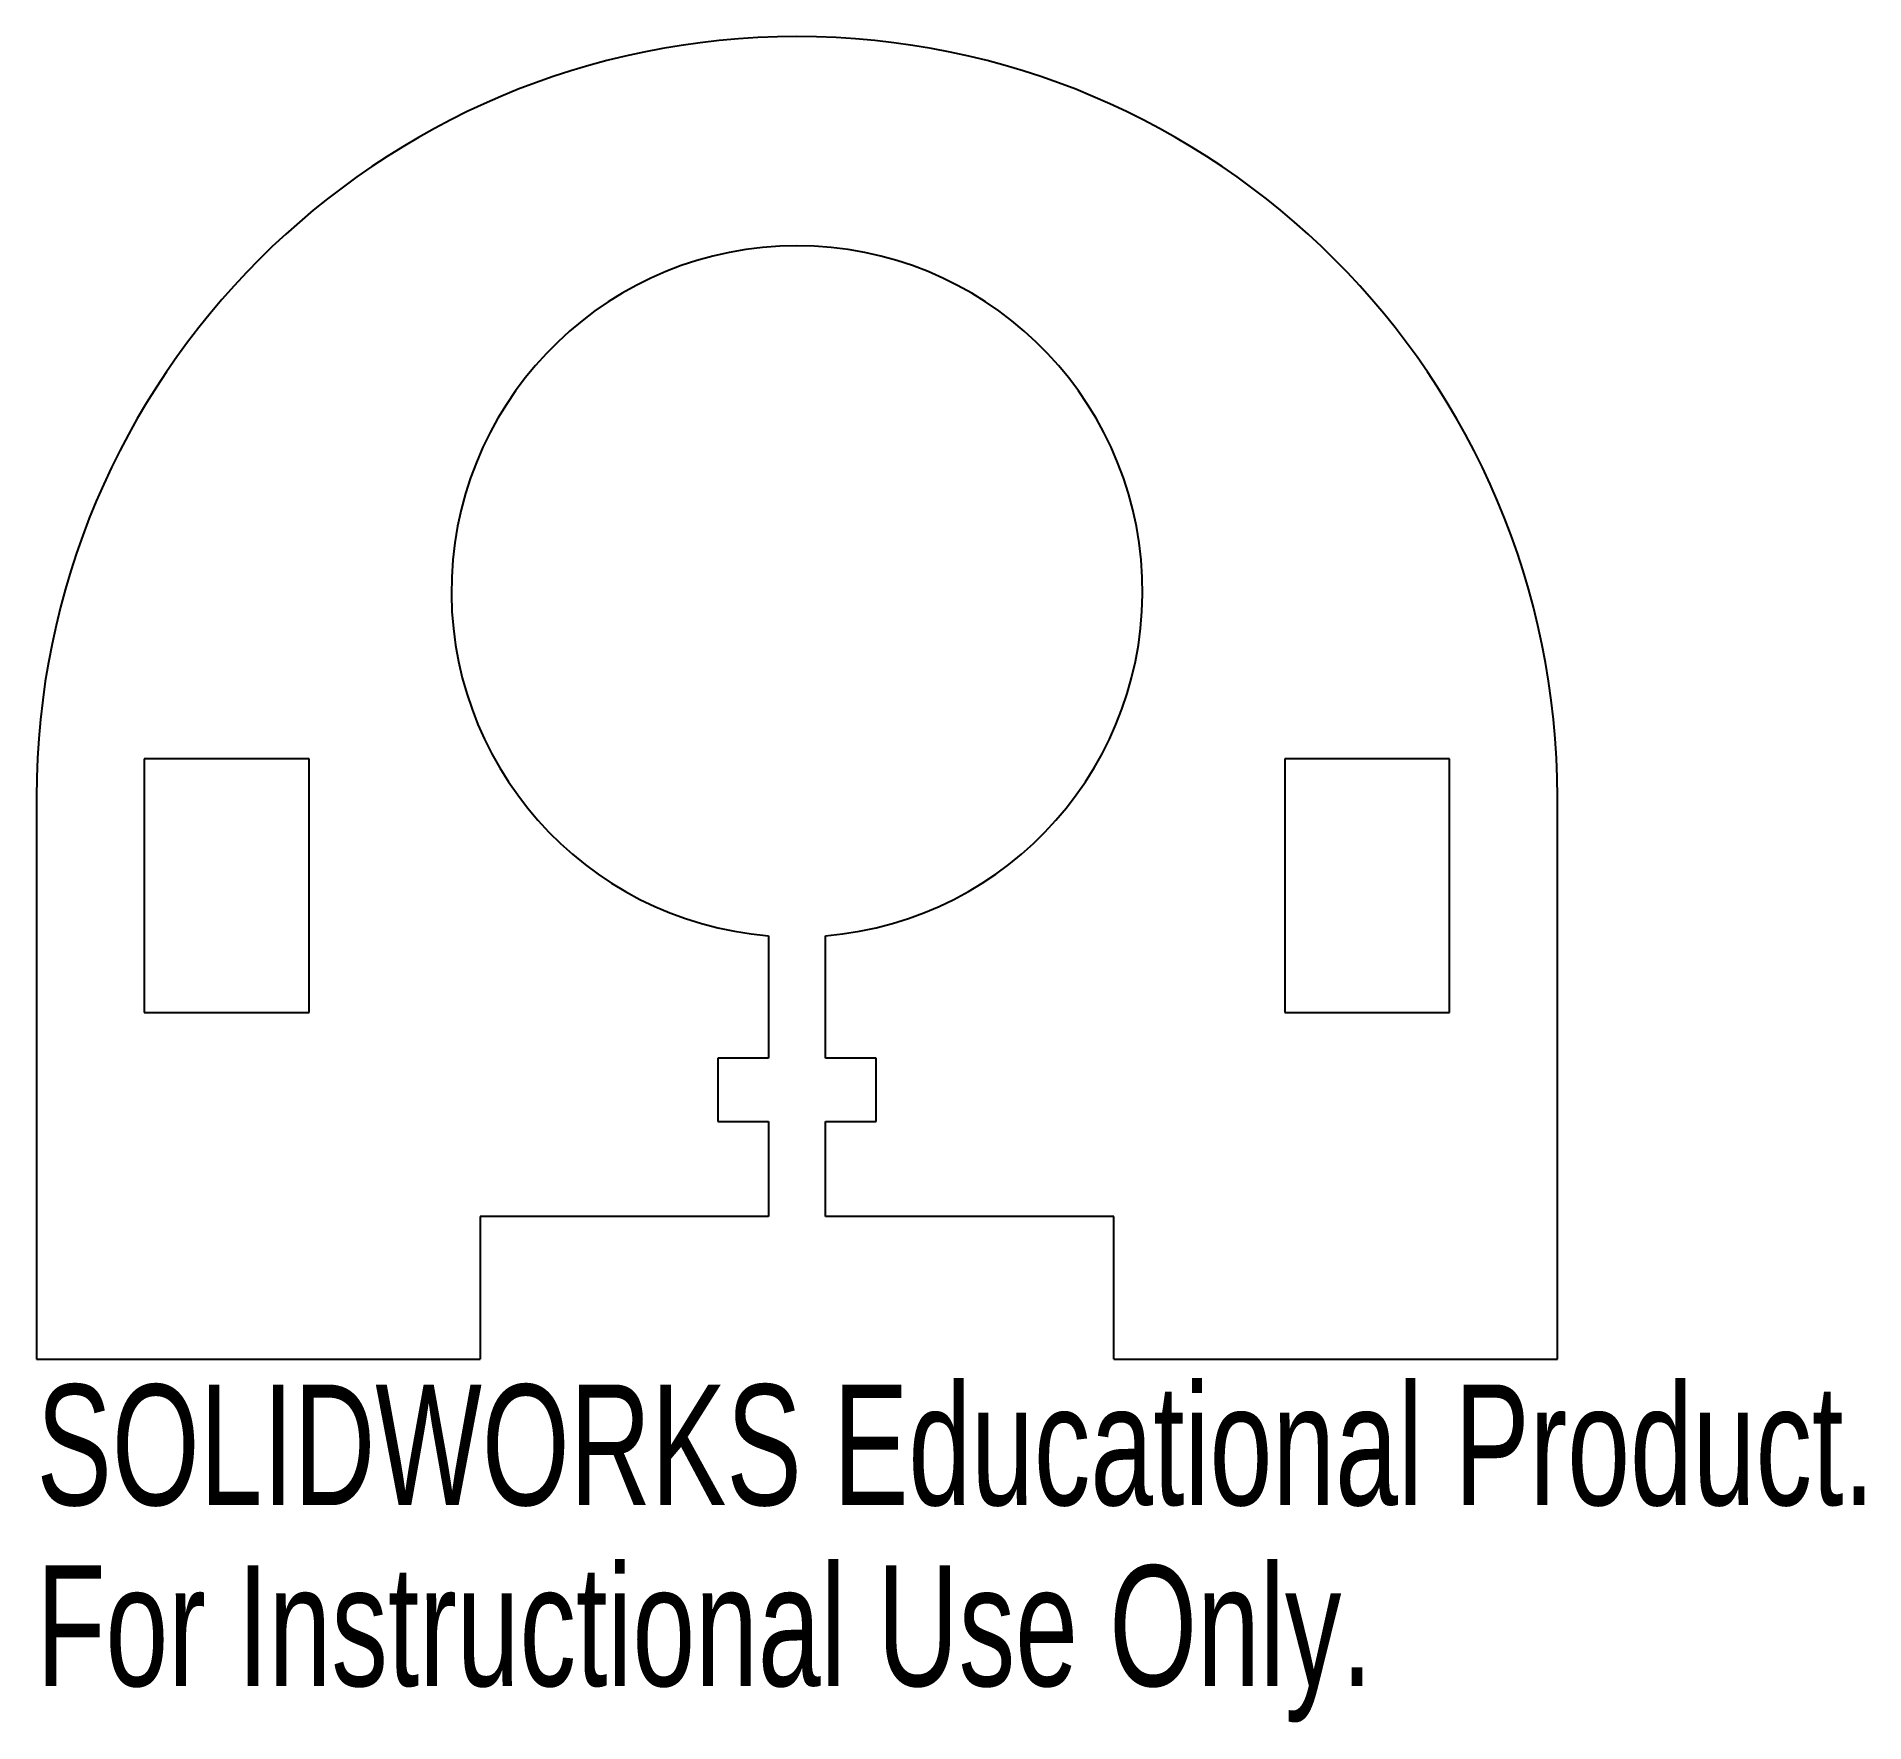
# Model space of a CAD drawing. Header units: inches. Extents: x -1.2 to 1.68, y -1.02 to 1.64.
import ezdxf

# ---------------------------------------------------------------- set-up
doc = ezdxf.new("R2010")
doc.units = ezdxf.units.IN
doc.header["$MEASUREMENT"] = 0
doc.styles.add('SLDTEXTSTYLE0', font='TXT', dxfattribs={"width": 0.7})

msp = doc.modelspace()

# ---------------------------------------------------------------- linework, layer by layer
at = {"color": 7, "linetype": 'Continuous', "lineweight": 25}
for p, q in [((-1.03, 0.5036), (-1.03, 0.1036)), ((-0.77, 0.5036), (-1.03, 0.5036)), ((-0.77, 0.1036), (-0.77, 0.5036)), ((0.77, 0.5036), (0.77, 0.1036)), ((1.03, 0.5036), (0.77, 0.5036)), ((1.03, 0.1036), (1.03, 0.5036)), ((-1.2, 0.4433), (-1.2, -0.4433)), ((1.2, -0.4433), (1.2, 0.4433)), ((-0.045, 0.2245), (-0.045, 0.0317)), ((0.045, 0.0317), (0.045, 0.2245)), ((-1.03, 0.1036), (-0.77, 0.1036)), ((0.77, 0.1036), (1.03, 0.1036)), ((-0.125, 0.0317), (-0.125, -0.0683)), ((-0.045, 0.0317), (-0.125, 0.0317)), ((0.125, 0.0317), (0.045, 0.0317)), ((0.125, -0.0683), (0.125, 0.0317)), ((-0.125, -0.0683), (-0.045, -0.0683)), ((-0.045, -0.0683), (-0.045, -0.2183)), ((0.045, -0.0683), (0.125, -0.0683)), ((0.045, -0.2183), (0.045, -0.0683)), ((-0.5, -0.2183), (-0.5, -0.4433)), ((-0.045, -0.2183), (-0.5, -0.2183)), ((0.5, -0.2183), (0.045, -0.2183)), ((0.5, -0.4433), (0.5, -0.2183)), ((-1.2, -0.4433), (-0.5, -0.4433)), ((0.5, -0.4433), (1.2, -0.4433))]:
    msp.add_line(p, q, dxfattribs=at)
for centre, radius, start, end in [((0, 0.4433), 1.2, 0, 180), ((0, 0.7679), 0.5453, 274.7338, 265.2662)]:
    msp.add_arc(centre, radius, start, end, dxfattribs=at)

# ---------------------------------------------------------------- texts
at = {"color": 7, "linetype": 'Continuous', "char_height": 0.1903, "attachment_point": 1, "style": 'SLDTEXTSTYLE0'}
for s, insert in [('SOLIDWORKS Educational Product.', (-1.2, -0.4835)), ('For Instructional Use Only.', (-1.2, -0.7689))]:
    msp.add_mtext(s, dxfattribs=dict(at, insert=insert))

doc.saveas('drawing.dxf')
